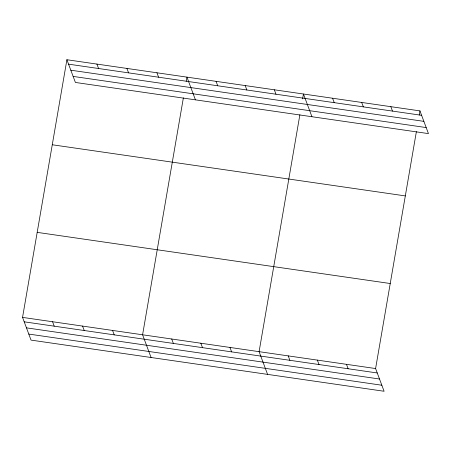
<?xml version="1.0" encoding="UTF-8"?>
<svg xmlns="http://www.w3.org/2000/svg" width="451" height="451" viewBox="0 0 451 451"><rect width="100%" height="100%" fill="white"/><g stroke="black" fill="none" stroke-linecap="round" stroke-linejoin="round"><path stroke-width="0.68" d="M416.386 131.63L375.598 368.546L384.094 391.265L31.046 340.11L22.55 317.391L66.906 59.735L419.954 110.89L428.45 133.609L75.402 82.454L66.906 59.735M183.371 97.867L142.589 334.789L151.079 357.502M186.229 81.276L186.945 77.127L195.435 99.846M299.881 114.746L259.094 351.667L267.584 374.381M302.615 98.848L303.45 94.011L311.945 116.724M419.244 115.039L419.954 110.89M68.563 64.166L421.612 115.315M70.818 70.198L423.867 121.353M73.141 76.416L426.195 127.571M52.271 144.765L405.319 195.914M37.191 232.366L390.239 283.521M22.55 317.391L375.598 368.546M24.207 321.822L377.256 372.971M26.462 327.854L379.511 379.009M28.785 334.073L381.839 385.227M390.831 106.673L392.483 111.098M361.702 102.45L363.359 106.876M332.579 98.228L334.23 102.659M274.326 89.788L275.978 94.214M245.197 85.572L246.855 89.997M346.475 364.329L348.127 368.755M216.068 81.349L217.726 85.775M317.346 360.107L319.004 364.532M288.217 355.884L289.875 360.315M156.937 72.78L158.589 77.206M126.923 68.434L128.58 72.859M229.965 347.445L231.622 351.87M96.914 64.087L98.572 68.513M200.842 343.228L202.493 347.653M171.713 339.005L173.37 343.431M112.575 330.436L114.233 334.862M82.567 326.09L84.224 330.515M52.558 321.743L54.216 326.169"/></g></svg>
